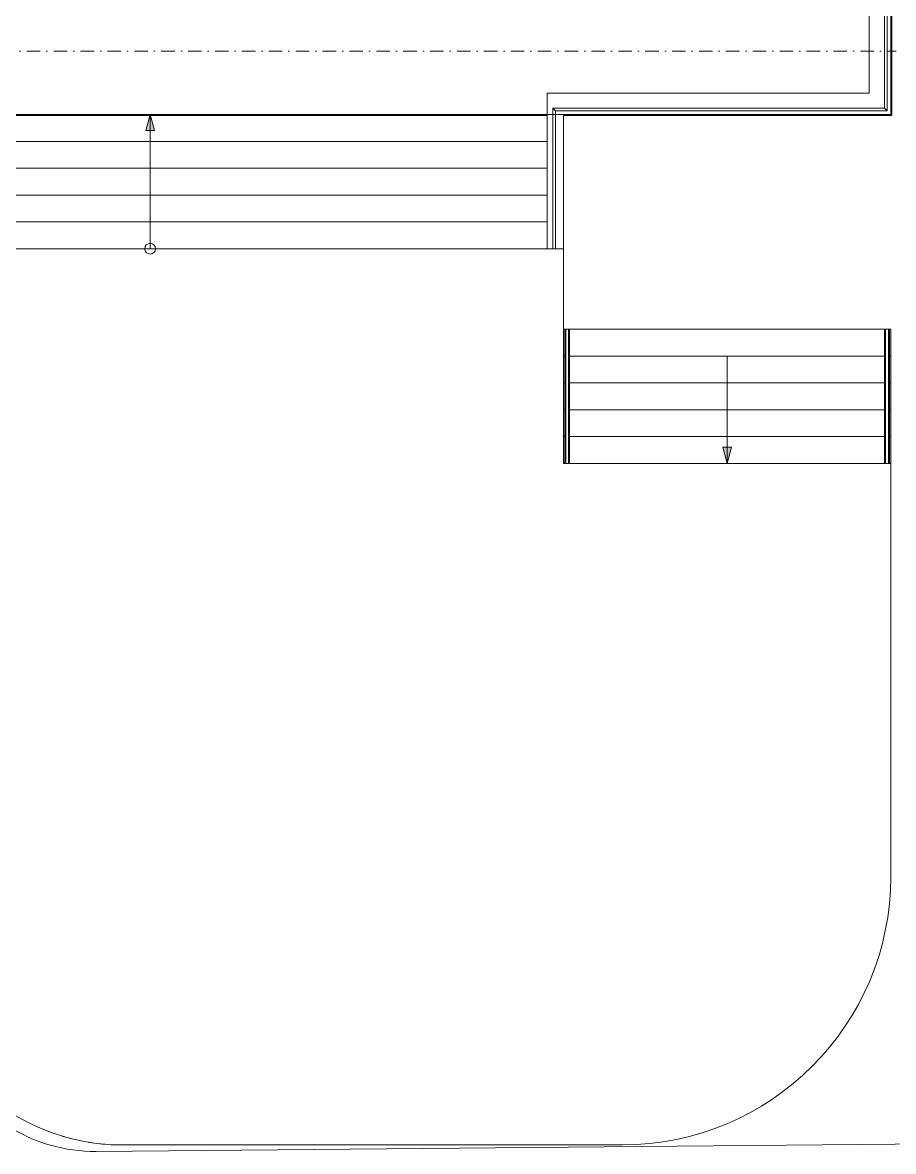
# Model space of a CAD drawing. Header units: metres. Extents: x -17822 to 152406, y -4219 to 19791.
# Drawn here: x 110372 to 111995, y -2050 to 53 of the extents above; entities that cross this region are included whole.
import ezdxf
from ezdxf.xclip import XClip

# ---------------------------------------------------------------- set-up
doc = ezdxf.new("R2010")
doc.units = ezdxf.units.M
doc.header["$LTSCALE"] = 100
doc.header["$MEASUREMENT"] = 0
doc.header["$XCLIPFRAME"] = 0
doc.linetypes.add('DASHDOT2', pattern=[0.5, 0.25, -0.125, 0, -0.125])
doc.layers.get('0').update_dxf_attribs({"color": 9, "lineweight": 9})
doc.layers.add('06D', color=9, linetype='Continuous', lineweight=9)
doc.layers.add('24', color=9, linetype='DASHDOT2', lineweight=9)

# ---------------------------------------------------------------- blocks, each defined once
blk = doc.blocks.new('p-çevre_mevcut')
at = {"flags": 128}
blk.add_lwpolyline([(8332.98476884031, -16167.29427058364), (8332.98476884031, -16167.29427058364), (8624.234607817547, -16360.04142513077, 0.1457157988746313), (8788.780015714992, -16407.39379281141), (22592.27244283172, -16280.54642830702)], format="xyb", dxfattribs=at)
blk = doc.blocks.new('p-kule_ynei')
for points in [[(-1562.166008370623, -6768.040227565644), (-1570.204483717898, -6738.040229154223), (-1578.242959065173, -6768.040227565644)], [(-487.1660083706372, -7358.040266367744), (-503.2429590651881, -7358.040266367744), (-495.2044837179128, -7388.040264779167)]]:
    blk.add_hatch(color=256).paths.add_polyline_path(points, flags=0)
for p, q in [((-188.204503777757, 11.95973522081476), (-188.2045037777716, -6740.040264779163)), ((-230.2045037777716, -6698.040264779145), (-230.204503777757, -88.04026477918524)), ((-190.204503777757, -88.04026477918524), (-190.2045037777716, -6738.040264779145)), ((-202.2045037777571, -278.0402647791925), (-202.2045037777716, -6726.040229154216)), ((-197.2045037777716, -6731.040229154216), (-197.204503777757, -278.0402647791925)), ((-830.2044636580539, -6698.040264779145), (-230.2045037777716, -6698.040264779145)), ((-830.2044636580539, -6738.040264779145), (-830.2044636580539, -6698.040264779145)), ((-202.2045037777716, -6726.040229154219), (-819.7044636580539, -6726.040229154216)), ((-819.7044636580539, -6726.040229154216), (-814.704463658054, -6731.040229154216)), ((-819.7044636580539, -6726.040229154216), (-819.7044636580539, -6738.040229154215)), ((-814.704463658054, -6731.040229154216), (-197.2045037777716, -6731.040229154221)), ((-814.704463658054, -6738.040229154215), (-814.704463658054, -6731.040229154216)), ((-197.2045037777716, -6731.040229154221), (-202.2045037777716, -6726.040229154216)), ((-2310.20450326633, -6738.040229154218), (-830.2044636580539, -6738.040229154218)), ((-2310.204503777757, -6738.040229154218), (-830.2044636580539, -6738.040229154218)), ((-830.2044636580539, -6740.040264779163), (-2310.20450326633, -6740.040264779163)), ((-1570.204483717898, -6738.040229154223), (-1578.242959065173, -6768.040227565644)), ((-1562.166008370623, -6768.040227565644), (-1570.204483717898, -6738.040229154223)), ((-1570.204483717913, -6788.040229154218), (-1570.204483717913, -6740.040264779163)), ((-819.7044636580686, -6738.040264779145), (-830.2044636580539, -6738.040264779145)), ((-830.2044636580539, -6988.040264779167), (-830.2044636580539, -6738.040264779172)), ((-819.7044636580539, -6738.040264779172), (-830.2044636580539, -6738.040264779172)), ((-814.704463658054, -6738.040229154215), (-819.7044636580539, -6738.040229154215)), ((-819.7044636580539, -6738.040229154218), (-814.704463658054, -6738.040229154218)), ((-819.7044636580539, -6988.040229154218), (-819.7044636580539, -6738.040229154218)), ((-814.704463658054, -6988.040229154218), (-814.704463658054, -6738.040229154218)), ((-190.2045037777716, -6738.040264779145), (-814.704463658054, -6738.040264779145)), ((-800.204463658054, -6738.040264779172), (-814.704463658054, -6738.040264779172)), ((-800.204463658054, -6738.040264779172), (-800.204463658054, -6988.040264779167)), ((-188.2045037777716, -6740.040264779163), (-800.204463658054, -6740.040264779163)), ((-1578.242959065173, -6768.040227565644), (-1562.166008370623, -6768.040227565644)), ((-2310.204503777757, -6788.040229154216), (-830.2044636580539, -6788.040229154218)), ((-2310.204503777757, -6788.040229154216), (-830.2044636580539, -6788.040229154218)), ((-1570.204483717913, -6838.04022915422), (-1570.204483717913, -6788.040229154218)), ((-2310.204503777757, -6838.040229154215), (-830.2044636580539, -6838.04022915422)), ((-2310.204503777757, -6838.040229154215), (-830.2044636580539, -6838.04022915422)), ((-1570.204483717913, -6888.04022915422), (-1570.204483717913, -6838.04022915422)), ((-2310.204503777757, -6888.040229154215), (-830.2044636580539, -6888.040229154223)), ((-2310.204503777757, -6888.040229154215), (-830.2044636580539, -6888.040229154223)), ((-1570.204483717913, -6938.04022915422), (-1570.204483717913, -6888.04022915422)), ((-2310.204503777757, -6938.040229154215), (-830.2044636580539, -6938.04022915422)), ((-2310.204503777757, -6938.040229154215), (-830.2044636580539, -6938.04022915422)), ((-1570.204483717913, -6988.040229154218), (-1570.204483717913, -6938.04022915422)), ((-2310.204503777757, -6988.040229154218), (-830.2044636580539, -6988.040229154218)), ((-2310.204503777757, -6988.040229154218), (-830.2044636580539, -6988.040229154218)), ((-819.7044636580539, -6988.040264779167), (-830.2044636580539, -6988.040264779167)), ((-814.704463658054, -6988.040229154218), (-819.7044636580539, -6988.040229154218)), ((-800.204463658054, -6988.040264779167), (-814.704463658054, -6988.040264779167)), ((-800.2044636580687, -7388.040264779163), (-800.2044636580687, -6988.040264779163)), ((-797.6644636580603, -7138.040264779163), (-800.2044636580687, -7138.040264779163)), ((-797.6644636580603, -7138.040264779163), (-800.2044636580687, -7138.040264779163)), ((-797.6644636580603, -7138.040264779163), (-795.6644636580603, -7138.040264779163)), ((-797.6644636580603, -7138.040264779163), (-797.6644636580603, -7388.040264779167)), ((-795.6644636580603, -7138.040264779163), (-790.6644636580603, -7138.040264779163)), ((-795.6644636580603, -7138.040264779163), (-795.6644636580603, -7388.040264779167)), ((-790.6644636580603, -7138.040264779163), (-788.6644636580603, -7138.040264779163)), ((-790.6644636580603, -7138.040264779163), (-790.6644636580603, -7388.040264779167)), ((-201.7445037777652, -7138.040264779163), (-788.6644636580603, -7138.040264779163)), ((-201.7445037777652, -7138.040264779163), (-788.6644636580603, -7138.040264779163)), ((-788.6644636580603, -7138.040264779163), (-788.6644636580603, -7388.040264779167)), ((-201.7445037777652, -7138.040264779163), (-199.7445037777652, -7138.040264779163)), ((-201.7445037777652, -7138.040264779163), (-201.7445037777652, -7388.040264779158)), ((-199.7445037777652, -7138.040264779163), (-194.7445037777652, -7138.040264779163)), ((-199.7445037777652, -7138.040264779163), (-199.7445037777652, -7388.040264779158)), ((-194.7445037777652, -7138.040264779163), (-192.7445037777652, -7138.040264779163)), ((-194.7445037777652, -7138.040264779163), (-194.7445037777652, -7388.040264779158)), ((-190.2045037777716, -7138.040264779163), (-192.7445037777652, -7138.040264779163)), ((-190.2045037777716, -7138.040264779163), (-192.7445037777652, -7138.040264779163)), ((-192.7445037777652, -7138.040264779163), (-192.7445037777652, -7388.040264779158)), ((-190.2045037777716, -7138.040264779163), (-190.2045037777716, -7188.040264779158)), ((-797.6644636580603, -7188.040264779167), (-800.2044636580687, -7188.040264779167)), ((-797.6644636580603, -7188.040264779167), (-800.2044636580687, -7188.040264779167)), ((-201.7445037777652, -7188.040264779158), (-788.6644636580603, -7188.040264779167)), ((-201.7445037777652, -7188.040264779158), (-788.6644636580603, -7188.040264779167)), ((-495.2044837179128, -7188.040264779163), (-495.2044837179128, -7238.040264779163)), ((-190.2045037777716, -7188.040264779158), (-192.7445037777652, -7188.040264779158)), ((-190.2045037777716, -7188.040264779158), (-192.7445037777652, -7188.040264779158)), ((-190.2045037777716, -7188.040264779158), (-190.2045037777716, -7238.040264779158)), ((-797.6644636580603, -7238.040264779167), (-800.2044636580687, -7238.040264779167)), ((-797.6644636580603, -7238.040264779167), (-800.2044636580687, -7238.040264779167)), ((-201.7445037777652, -7238.040264779158), (-788.6644636580603, -7238.040264779167)), ((-201.7445037777652, -7238.040264779158), (-788.6644636580603, -7238.040264779167)), ((-495.2044837179128, -7238.040264779163), (-495.2044837179128, -7288.040264779163)), ((-190.2045037777716, -7238.040264779158), (-192.7445037777652, -7238.040264779158)), ((-190.2045037777716, -7238.040264779158), (-192.7445037777652, -7238.040264779158)), ((-190.2045037777716, -7238.040264779158), (-190.2045037777716, -7288.040264779163)), ((-797.6644636580603, -7288.040264779163), (-800.2044636580687, -7288.040264779163)), ((-797.6644636580603, -7288.040264779163), (-800.2044636580687, -7288.040264779163)), ((-201.7445037777652, -7288.040264779163), (-788.6644636580603, -7288.040264779163)), ((-201.7445037777652, -7288.040264779163), (-788.6644636580603, -7288.040264779163)), ((-495.2044837179128, -7288.040264779163), (-495.2044837179128, -7338.040264779163)), ((-190.2045037777716, -7288.040264779163), (-192.7445037777652, -7288.040264779163)), ((-190.2045037777716, -7288.040264779163), (-192.7445037777652, -7288.040264779163)), ((-190.2045037777716, -7288.040264779163), (-190.2045037777716, -7338.040264779158)), ((-797.6644636580603, -7338.040264779166), (-800.2044636580687, -7338.040264779166)), ((-797.6644636580603, -7338.040264779166), (-800.2044636580687, -7338.040264779166)), ((-201.7445037777652, -7338.040264779158), (-788.6644636580603, -7338.040264779166)), ((-201.7445037777652, -7338.040264779158), (-788.6644636580603, -7338.040264779166)), ((-495.2044837179128, -7338.040264779163), (-495.2044837179128, -7388.040264779163)), ((-190.2045037777716, -7338.040264779158), (-192.7445037777652, -7338.040264779158)), ((-190.2045037777716, -7338.040264779158), (-192.7445037777652, -7338.040264779158)), ((-190.2045037777716, -7338.040264779158), (-190.2045037777716, -7388.040264779158)), ((-487.1660083706372, -7358.040266367744), (-503.2429590651881, -7358.040266367744)), ((-503.2429590651881, -7358.040266367744), (-495.2044837179128, -7388.040264779167)), ((-495.2044837179128, -7388.040264779167), (-487.1660083706372, -7358.040266367744)), ((-797.6644636580603, -7388.040264779163), (-800.2044636580687, -7388.040264779163)), ((-797.6644636580603, -7388.040264779167), (-800.2044636580687, -7388.040264779167)), ((-795.6644636580603, -7388.040264779167), (-797.6644636580603, -7388.040264779167)), ((-790.6644636580603, -7388.040264779167), (-795.6644636580603, -7388.040264779167)), ((-788.6644636580603, -7388.040264779167), (-790.6644636580603, -7388.040264779167)), ((-201.7445037777652, -7388.040264779163), (-788.6644636580603, -7388.040264779163)), ((-201.7445037777652, -7388.040264779158), (-788.6644636580603, -7388.040264779167)), ((-199.7445037777652, -7388.040264779158), (-201.7445037777652, -7388.040264779158)), ((-194.7445037777652, -7388.040264779158), (-199.7445037777652, -7388.040264779158)), ((-192.7445037777652, -7388.040264779158), (-194.7445037777652, -7388.040264779158)), ((-190.2045037777716, -7388.040264779163), (-192.7445037777652, -7388.040264779163)), ((-190.2045037777716, -7388.040264779158), (-192.7445037777652, -7388.040264779158)), ((-190.2045037777716, -7388.040264779163), (-190.2045037777716, -8158.04022915422)), ((-1757.323474884062, -8633.936488476924), (-1757.445888373229, -8633.890974647888)), ((-1633.210021427061, -8658.039335038144), (-1633.059914344529, -8658.039335038144)), ((-690.2045037777716, -8658.04022915422), (-1611.654620953806, -8658.04022915422))]:
    blk.add_line(p, q)
blk.add_circle((-1570.204483717913, -6988.040229154218), 10)
for centre, radius, start, end in [((-690.2045037777716, -8158.04022915422), 500, 270, 0), ((-1622.432333650635, -8270.957458256666), 387.2327860818415, 237.0534544958806, 271.5948990573082), ((-1622.435482499859, -8270.955864102343), 387.2333975276435, 252.7300961817299, 255.86519159299), ((-1622.435482499859, -8270.955864102343), 387.2333975276438, 257.3936190010247, 259.0002870047412), ((-1622.435482499859, -8270.955864102343), 387.2333975276438, 260.5818719699524, 262.1537441079546), ((-1622.435482499859, -8270.955864102343), 387.2333975276438, 263.7572289995746, 265.2908573884196), ((-1622.435482499859, -8270.955864102343), 387.2333975276437, 266.923764366374, 268.4055732407554)]:
    blk.add_arc(centre, radius, start, end)
blk = doc.blocks.new('p-akslar_yeni')
at = {"layer": '24'}
blk.add_lwpolyline([(1488.489870334633, -8575), (6415, -8575)], dxfattribs=at)

msp = doc.modelspace()

# ---------------------------------------------------------------- block references
at = {"color": 4}
ref = msp.add_blockref('p-çevre_mevcut', (101720.3571063633, 14357.19177435728), dxfattribs=at)
XClip(ref).set_block_clipping_path([(756.5632797567669, -18257.06714785055), (26276.794545527562, -2077.067147831929)])
at = {"layer": '06D'}
msp.add_blockref('p-kule_ynei', (112180, 6619.999995693626), dxfattribs=at)
at = {"layer": '24'}
msp.add_blockref('p-akslar_yeni', (105585, 8575), dxfattribs=at)

doc.saveas('drawing.dxf')
